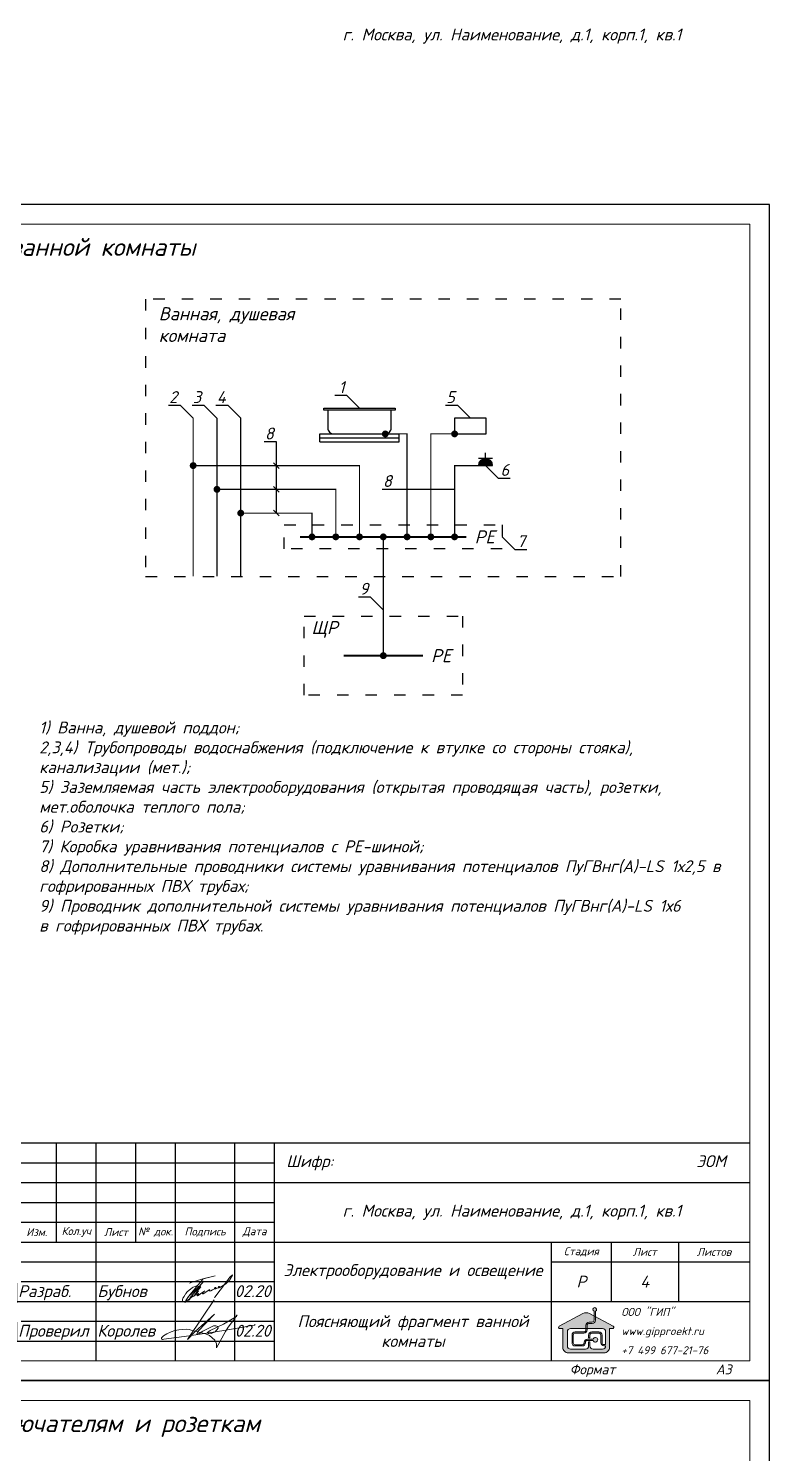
# Model space of a CAD drawing. Header units: millimetres. Extents: x 3082 to 230946, y 1570 to 312844.
# Drawn here: x 199153 to 208507, y 125974 to 143964 of the extents above; entities that cross this region are included whole.
import ezdxf
from ezdxf import colors
from ezdxf.entities.mleader import LeaderData, LeaderLine
from ezdxf.enums import TextEntityAlignment as Align
from ezdxf.math import Vec2, Vec3

# ---------------------------------------------------------------- set-up
doc = ezdxf.new("R2010")
doc.units = ezdxf.units.MM
doc.linetypes.add('Пунктир', pattern=[30, 12, -18])
doc.layers.add('A_K1', color=14, linetype='Continuous', lineweight=0)
doc.layers.add('Ramka', color=7, linetype='Continuous', lineweight=0)
for name, color, linetype in [('FORMAT', 7, 'Continuous'), ('FORMATKA', 7, 'Continuous'), ('TEXT', 250, 'Continuous')]:
    doc.layers.add(name, color=color, linetype=linetype)
doc.styles.add('ls_200', font='isocpeui.ttf', dxfattribs={"height": 200})

# ---------------------------------------------------------------- blocks, each defined once
blk = doc.blocks.new('_None')
blk = doc.blocks.new('giplogo01')
h = blk.add_hatch(color=5)
h.dxf.hatch_style = 1
h.paths.add_polyline_path([(210, 2227), (435, 2227, 0.4142136), (576, 2368), (576, 2667), (236, 2849, 0.2504322), (-236, 2849), (-1953, 1931, 0.7804491), (-1908, 1752), (-1692, 1752), (-1692, 400, 0.4142136), (-1292, 0), (0, 0), (1292, 0, 0.4142136), (1692, 400), (1692, 1752), (1908, 1752, 0.7804491), (1953, 1931), (665, 2619), (665, 2368, -0.4142136), (435, 2138), (210, 2138, 0.4142136), (69, 1997), (69, 1752), (1182, 1752, -0.4142136), (1412, 1522), (1412, 594), (1288, 594, -0.4142136), (1147, 735), (1147, 1287, 0.4142136), (917, 1517), (408, 1517, 0.4142136), (178, 1287), (178, 1091), (267, 1091), (267, 1287, -0.4142136), (408, 1428), (917, 1428, -0.4142136), (1058, 1287), (1058, 735, 0.4142136), (1288, 505), (1412, 505, -0.4142136), (1182, 275), (497, 275, -0.4142136), (267, 505), (267, 802), (178, 802), (178, 506, -0.4142136), (-52, 276), (-1133, 276, -0.4142136), (-1363, 506), (-1363, 1522, -0.4142136), (-1133, 1752), (-20, 1752), (-20, 1997, -0.4142136)])
h.paths.add_polyline_path([(69, 1661), (69, 1752), (-20, 1752), (-20, 1661, -0.4142136), (-161, 1520), (-796, 1520, 0.4142136), (-1026, 1290), (-1026, 729, 0.4142136), (-796, 499), (-285, 499, 0.4142136), (-55, 729), (-55, 761, -0.4142136), (86, 902), (497, 902, 7.5648083), (497, 991), (86, 991, 0.4142136), (-144, 761), (-144, 729, -0.4142136), (-285, 588), (-796, 588, -0.4142136), (-937, 729), (-937, 1290, -0.4142136), (-796, 1431), (-161, 1431, 0.4142136)], flags=17)
h.paths.add_polyline_path([(576, 3014), (576, 2667), (665, 2619), (665, 3014, 6.0054408)])
at = {"color": 5}
blk.add_lwpolyline([(665, 3014), (665, 2368, -0.4142136), (435, 2138), (210, 2138, 0.4142136), (69, 1997), (69, 1661, -0.4142136), (-161, 1431), (-796, 1431, 0.4142136), (-937, 1290), (-937, 729, 0.4142136), (-796, 588), (-285, 588, 0.4142136), (-144, 729), (-144, 761, -0.4142136), (86, 991), (497, 991, -7.5648083), (497, 902), (86, 902, 0.4142136), (-55, 761), (-55, 729, -0.4142136), (-285, 499), (-796, 499, -0.4142136), (-1026, 729), (-1026, 1290, -0.4142136), (-796, 1520), (-161, 1520, 0.4142136), (-20, 1661), (-20, 1997, -0.4142136), (210, 2227), (435, 2227), (210, 2227), (435, 2227, 0.4142136), (576, 2368), (576, 3014), (576, 3014), (576, 3014, -6.0054408)], format="xyb", close=True, dxfattribs=at)
for points in [[(-1956, 1929), (-236, 2849, -0.2504322), (236, 2849), (1953, 1931, -0.7804491), (1908, 1752), (1692, 1752), (1692, 400, -0.4142136), (1292, 0), (0, 0), (-1292, 0, -0.4142136), (-1692, 400), (-1692, 1752), (-1908, 1752, -0.7804491), (-1953, 1931), (-236, 2849, -0.2504322), (236, 2849), (1956, 1929)], [(1412, 594), (1288, 594, -0.4142136), (1147, 735), (1147, 1287, 0.4142136), (917, 1517), (408, 1517, 0.4142136), (178, 1287), (178, 1091), (267, 1091), (267, 1287, -0.4142136), (408, 1428), (917, 1428, -0.4142136), (1058, 1287), (1058, 735, 0.4142136), (1288, 505), (1412, 505, -0.4142136), (1182, 275), (497, 275, -0.4142136), (267, 505), (267, 802), (178, 802), (178, 506, -0.4142136), (-52, 276), (-1133, 276, -0.4142136), (-1363, 506), (-1363, 1522, -0.4142136), (-1133, 1752), (1182, 1752, -0.4142136), (1412, 1522), (1412, 594), (1377, 594)]]:
    blk.add_lwpolyline(points, format="xyb", dxfattribs=at)
blk = doc.blocks.new('*U369')
at = {"linetype": 'Continuous'}
for points in [[(-20961, 8500), (-19961, 8500)], [(-20711, 4500), (-20711, 8500)], [(-20461, 4500), (-20461, 8500)], [(-20211, 4500), (-20211, 8500)], [(-20711, 8000), (-19961, 8000)], [(-20711, 7000), (-19961, 7000)], [(-20711, 6000), (-19961, 6000)], [(-20961, 4500), (-19961, 4500)], [(-20561, 250), (-20561, 4500)], [(-20561, 4500), (-19979, 4500)], [(-20311, 250), (-20311, 4500)], [(-20561, 3250), (-19961, 3250)], [(-20561, 1500), (-19961, 1500)], [(-19961, 250), (-20561, 250)]]:
    blk.add_lwpolyline(points, dxfattribs=at)
for points in [[(-9500, 250), (-9500, 3000), (-250, 3000)], [(-9000, 1750), (-9000, 3000)], [(-8500, 250), (-8500, 3000)], [(-8000, 1750), (-8000, 3000)], [(-7500, 250), (-7500, 3000)], [(-6750, 250), (-6750, 3000)], [(-6250, 250), (-6250, 3000)], [(-9500, 2750), (-6250, 2750)], [(-9500, 2500), (-6250, 2500)], [(-6250, 2500), (-250, 2500)], [(-9500, 2250), (-6250, 2250)], [(-9500, 2000), (-6250, 2000)], [(-9500, 1750), (-6250, 1750)], [(-6250, 1750), (-250, 1750)], [(-2750, 250), (-2750, 1750)], [(-2000, 1750), (-2000, 1000)], [(-1150, 1750), (-1150, 1000)], [(-9500, 1500), (-6250, 1500)], [(-2750, 1500), (-250, 1500)], [(-9500, 1250), (-6250, 1250)], [(-9500, 1000), (-6250, 1000)], [(-6250, 1000), (-250, 1000)], [(-9500, 750), (-6250, 750)], [(-9500, 500), (-6250, 500)]]:
    blk.add_lwpolyline(points)
at = {"layer": 'Ramka', "color": 7}
for points in [[(-20961, 0), (0, 0), (0, 14850), (-20961, 14850)], [(-19961, 250), (-250, 250), (-250, 14600), (-19961, 14600)]]:
    blk.add_lwpolyline(points, close=True, dxfattribs=at)
at = {"layer": 'Ramka', "color": 5, "lineweight": 9, "flags": 128}
for points in [[(-7318, 1226), (-7313, 1234), (-7153, 1284), (-6999, 1321), (-7149, 1284), (-7318, 1082), (-7329, 1066), (-7345, 1044), (-7356, 1028), (-7367, 1012), (-7371, 1004), (-7372, 1001), (-7374, 1000), (-7377, 992), (-7382, 985), (-7367, 1012), (-7351, 1036), (-7329, 1066), (-7296, 1096), (-7279, 1113), (-7262, 1130), (-7246, 1145), (-7234, 1157), (-7220, 1170), (-7200, 1190), (-7173, 1217), (-7157, 1236), (-7149, 1246), (-7146, 1250), (-7143, 1255), (-7173, 1217), (-7201, 1180), (-7232, 1145), (-7241, 1132), (-7248, 1124), (-7263, 1106), (-7270, 1097), (-7285, 1080), (-7293, 1070), (-7299, 1062), (-7308, 1051), (-7309, 1047), (-7316, 1033), (-7319, 1028), (-7324, 1021), (-7328, 1015), (-7331, 1012), (-7333, 1011), (-7326, 1025), (-7322, 1032), (-7317, 1039), (-7312, 1047), (-7304, 1057), (-7271, 1096), (-7253, 1118), (-7231, 1138), (-7214, 1154), (-7200, 1168), (-7193, 1174), (-7185, 1181), (-7179, 1186), (-7202, 1156), (-7214, 1139), (-7230, 1117), (-7245, 1097), (-7252, 1088), (-7257, 1081), (-7261, 1076), (-7264, 1071), (-7267, 1067), (-7273, 1060), (-7237, 1102), (-7227, 1110), (-7220, 1120), (-7216, 1125), (-7206, 1134), (-7244, 1079), (-7223, 1116), (-7216, 1131), (-7208, 1148), (-7207, 1161), (-7206, 1168), (-7207, 1174), (-7209, 1184), (-7210, 1188), (-7216, 1193), (-7220, 1194), (-7226, 1195), (-7234, 1195), (-7251, 1190), (-7263, 1185), (-7276, 1178), (-7287, 1172), (-7311, 1155), (-7326, 1143), (-7349, 1121), (-7367, 1099), (-7378, 1083), (-7383, 1078), (-7391, 1064), (-7404, 1041), (-7409, 1025), (-7410, 1017), (-7410, 1010), (-7407, 1001), (-7402, 997), (-7390, 996), (-7378, 997), (-7353, 1012), (-7337, 1021), (-7299, 1049), (-7276, 1065), (-7259, 1076), (-7243, 1082), (-7218, 1097), (-7205, 1102), (-7216, 1086), (-7223, 1076), (-7225, 1073), (-7225, 1071), (-7219, 1070), (-7212, 1073), (-7154, 1115), (-7129, 1134), (-7147, 1115), (-7157, 1103), (-7159, 1099), (-7159, 1095), (-7154, 1094), (-7148, 1096), (-7063, 1150), (-7072, 1139), (-7073, 1134), (-7072, 1132), (-7071, 1132), (-7066, 1132), (-7051, 1135), (-7031, 1146), (-7013, 1156), (-6999, 1164), (-6991, 1169), (-6988, 1174), (-6987, 1175), (-6990, 1177), (-6996, 1176), (-7000, 1173), (-7002, 1169), (-7004, 1164), (-7005, 1161), (-7004, 1159), (-6998, 1157), (-6991, 1159), (-6981, 1163), (-6961, 1172), (-6955, 1174), (-6949, 1179), (-6947, 1181), (-6944, 1185), (-6944, 1188), (-6947, 1189), (-6950, 1189), (-6953, 1187), (-6956, 1184), (-6957, 1179), (-6957, 1177), (-6955, 1174), (-6952, 1174), (-6948, 1172), (-6942, 1175), (-6937, 1177), (-6865, 1222), (-6846, 1238), (-6825, 1258), (-6810, 1278), (-6802, 1290), (-6779, 1333), (-6780, 1335), (-6812, 1307), (-6868, 1230), (-7002, 1054), (-7008, 1044)], [(-7009, 1018), (-7157, 803), (-7348, 521), (-7251, 622), (-7007, 838), (-7216, 622), (-7231, 586), (-7199, 595), (-7155, 624), (-7018, 692), (-6988, 692), (-6963, 683), (-6961, 662), (-6998, 615), (-7048, 595), (-7086, 591), (-7095, 608), (-7061, 631), (-6894, 713), (-6727, 809), (-6720, 826), (-6725, 827), (-6729, 823), (-6749, 783), (-6835, 675), (-6869, 621), (-6979, 413), (-6980, 466), (-7002, 512), (-7070, 568), (-7119, 591), (-7203, 612), (-7274, 630), (-7325, 644), (-7363, 648), (-7456, 642), (-7507, 632), (-7554, 615), (-7608, 591), (-7651, 566), (-7675, 540), (-7677, 527), (-7664, 519), (-7646, 523), (-7327, 566), (-6914, 627), (-6617, 680), (-6549, 695), (-6503, 702), (-6491, 709)]]:
    blk.add_lwpolyline(points, dxfattribs=at)
at = {"layer": 'A_K1', "xscale": 0.1741164628948324, "yscale": 0.1741164628948324, "zscale": 0.1741164628948324}
blk.add_blockref('giplogo01', (-2314, 351), dxfattribs=at)
at = {"layer": 'A_K1', "color": 5, "insert": (-1870, 625), "char_height": 100, "width": 1620.21, "attachment_point": 4, "line_spacing_factor": 1.45, "style": 'ls_200'}
blk.add_mtext('\\pxql;ООО "ГИП"\\Pwww.gipproekt.ru\\P+7 499 677-21-76', dxfattribs=at)
at = {"layer": 'Ramka', "lineweight": 9, "style": 'ls_200'}
for s, p in [('Разраб.', (-9485, 1055)), ('Бубнов', (-8485, 1055)), ('02.20', (-6750, 1055)), ('Проверил', (-9485, 555)), ('Королев', (-8485, 555)), ('02.20', (-6750, 555))]:
    blk.add_text(s, height=150, dxfattribs=at).set_placement(p)
at = {"layer": 'TEXT', "color": 0, "linetype": 'Continuous', "lineweight": 0, "char_height": 100, "attachment_point": 5, "rotation": 90, "style": 'ls_200'}
for s, insert, width in [('\\pxqc;СОГЛАСОВАНО:', (-20836, 6500), 4000), ('\\pxqc;Взамен. инв. №', (-20436, 3875), 1250), ('\\pxqc;Подпись и дата', (-20436, 2375), 1750), ('\\pxqc;Инвент. № подлеж.', (-20436, 875), 1250)]:
    blk.add_mtext(s, dxfattribs=dict(at, insert=insert, width=width))
at = {"layer": 'TEXT', "color": 0, "linetype": 'Continuous', "lineweight": 0, "style": 'ls_200'}
for s, insert, char_height, width, attachment_point in [('\\pxi1,ql;Шифр:                                                ЭОМ', (-6250, 2750), 150, 6000, 4), ('\\pxqc;Изм.', (-9250, 1875), 100, 500, 5), ('\\pxqc;Кол.уч', (-8750, 1875), 100, 500, 5), ('\\pxqc;Лист', (-8250, 1875), 100, 500, 5), ('№ док.', (-7750, 1875), 100, 500, 5), ('\\pxqc;Подпись', (-7125, 1875), 100, 750, 5), ('\\pxqc;Дата', (-6500, 1875), 100, 500, 5), ('\\pxqc;Стадия', (-2375, 1625), 100, 750, 5), ('\\pxqc;Лист', (-1575, 1625), 100, 850, 5), ('\\pxqc;Листов', (-700, 1625), 100, 900, 5), ('\\pxqc;Электрооборудование и освещение', (-6250, 1375), 150, 3500, 4), ('\\pxqc;Формат                А3', (-250, 125), 124.67, 2500, 6)]:
    blk.add_mtext(s, dxfattribs=dict(at, insert=insert, char_height=char_height, width=width, attachment_point=attachment_point))
blk = doc.blocks.new('*U374')
at = {"layer": 'FORMATKA', "lineweight": 0, "insert": (0, 0), "char_height": 150, "width": 6000, "attachment_point": 5, "style": 'ls_200'}
blk.add_mtext('\\pxqc;{\\C0;г. Москва, ул. Наименование, д.1, корп.1, кв.1}', dxfattribs=at)
blk = doc.blocks.new('*U375')
at = {"color": 0, "linetype": 'ByBlock', "lineweight": -2, "transparency": 16777216}
for p in [(0, -14850), (0, -29700)]:
    blk.add_blockref('*U374', p, dxfattribs=at)

msp = doc.modelspace()

# ---------------------------------------------------------------- hatches: boundary and pattern name
at = {"ltscale": 12}
h = msp.add_hatch(color=256, dxfattribs=at)
h.dxf.hatch_style = 1
h.paths.add_polyline_path([(204831.9, 138446), (205011.9, 138446, 1)])

# ---------------------------------------------------------------- linework, layer by layer
at = {"linetype": 'Пунктир', "ltscale": 12}
for points in [[(200631.9, 137046), (206631.9, 137046), (206631.9, 140546), (200631.9, 140546), (200631.9, 137046)], [(202381.9, 137396), (202381.9, 137696), (205131.9, 137696), (205131.9, 137396), (202381.9, 137396)], [(202631.9, 136546), (204631.9, 136546), (204631.9, 135546), (202631.9, 135546), (202631.9, 136546)]]:
    msp.add_lwpolyline(points, dxfattribs=at)
at = {"ltscale": 12}
msp.add_lwpolyline([(203781.9, 139146), (202881.9, 139146), (202881.9, 139171), (203781.9, 139171)], close=True, dxfattribs=at)
msp.add_lwpolyline([(202931.9, 139146), (202931.9, 138921, 0.4142136), (203006.9, 138846), (203656.9, 138846, 0.4142136), (203731.9, 138921), (203731.9, 139146)], format="xyb", dxfattribs=at)
for points, const_width in [([(201231.9, 137046), (201231.9, 139046)], 15), ([(201531.9, 137046), (201531.9, 139046)], 15), ([(201831.9, 137046), (201831.9, 139046)], 15), ([(203656.9, 138846), (203931.9, 138846), (203931.9, 137546)], 15), ([(204531.9, 138846), (204231.9, 138846), (204231.9, 137546)], 15), ([(201231.9, 138446), (203331.9, 138446), (203331.9, 137546)], 15), ([(204831.9, 138446), (204531.9, 138446), (204531.9, 137546)], 15), ([(201531.9, 138146), (203031.9, 138146), (203031.9, 137546)], 15), ([(201831.9, 137846), (202731.9, 137846), (202731.9, 137546)], 15), ([(202581.9, 137546), (204681.9, 137546)], 25), ([(203631.9, 137546), (203631.9, 136046)], 15), ([(203131.9, 136046), (204131.9, 136046)], 25)]:
    msp.add_lwpolyline(points, dxfattribs=dict(at, const_width=const_width))
at = {"lineweight": 0, "const_width": 43.1}
for points in [[(203635.3, 138846, 1), (203678.4, 138846, 1)], [(204510.3, 138846, 1), (204553.4, 138846, 1)], [(201210.3, 138446, 1), (201253.4, 138446, 1)], [(201510.3, 138146, 1), (201553.4, 138146, 1)], [(201810.3, 137846, 1), (201853.4, 137846, 1)], [(202710.3, 137546, 1), (202753.4, 137546, 1)], [(203010.3, 137546, 1), (203053.4, 137546, 1)], [(203310.3, 137546, 1), (203353.4, 137546, 1)], [(203610.3, 137546, 1), (203653.4, 137546, 1)], [(203910.3, 137546, 1), (203953.4, 137546, 1)], [(204210.3, 137546, 1), (204253.4, 137546, 1)], [(204510.3, 137546, 1), (204553.4, 137546, 1)], [(203610.3, 136046, 1), (203653.4, 136046, 1)]]:
    msp.add_lwpolyline(points, format="xyb", close=True, dxfattribs=at)
at = {"ltscale": 12}
for points in [[(204531.9, 138846), (204931.9, 138846), (204931.9, 139046), (204531.9, 139046), (204531.9, 138846)], [(202831.9, 138846), (203831.9, 138846)], [(202831.9, 138746), (202831.9, 138846)], [(202831.9, 138796), (203831.9, 138796)], [(202831.9, 138746), (203831.9, 138746)], [(203831.9, 138746), (203831.9, 138846)], [(205011.9, 138536), (204831.9, 138536)], [(204921.9, 138446), (204921.9, 138606)], [(202317.2, 138410.6), (202246.5, 138481.3)], [(204831.9, 138446), (205011.9, 138446)], [(202317.2, 138110.6), (202246.5, 138181.3)], [(202317.2, 137810.6), (202246.5, 137881.3)]]:
    msp.add_lwpolyline(points, dxfattribs=at)
msp.add_arc((204921.9, 138446), 90, 0, 180, dxfattribs=at)
at = {"layer": 'FORMAT'}
for points in [[(187546.4, 126893.7), (208506.9, 126893.7), (208506.9, 141743.7), (187546.4, 141743.7)], [(187546.4, 112043.7), (208506.9, 112043.7), (208506.9, 126893.7), (187546.4, 126893.7)]]:
    msp.add_lwpolyline(points, close=True, dxfattribs=at)

# ---------------------------------------------------------------- block references
msp.add_blockref('*U375', (205256.9, 158718.7))
for p in [(208506.9, 126893.7), (208506.9, 112043.7)]:
    msp.add_blockref('*U369', p, dxfattribs=at)

# ---------------------------------------------------------------- texts
at = {"layer": 'Ramka', "lineweight": 0, "style": 'ls_200'}
for s, p in [('Поясняющий фрагмент ванной комнаты', (198401.6, 141206.4)), ('Схема подвода кабеля к выключателям и розеткам', (198401.6, 126356.4))]:
    msp.add_text(s, height=225, dxfattribs=at).set_placement(p, align=Align.MIDDLE_CENTER)
for s, insert, char_height, width, attachment_point in [('\\pxl1,ql;Ванная, душевая комната', (200631.9, 140446), 165, 2014.008, 1), ('\\pxqc;PE', (204756.9, 137546), 165, 311.488, 4), ('\\pxqc;ЩР', (202890.2, 136377.8), 165, 516.577, 5), ('\\pxqc;PE', (204206.9, 136046), 165, 311.488, 4), ('\\pxql;1) Ванна, душевой поддон; \\P2,3,4) Трубопроводы водоснабжения (подключение к втулке со стороны стояка), канализации (мет.); \\P5) Заземляемая часть электрооборудования (открытая проводящая часть), розетки, мет.оболочка теплого пола; \\P6) Розетки;\\P7) Коробка уравнивания потенциалов с PE-шиной; \\P8) Дополнительные проводники системы уравнивания потенциалов ПуГВнг(А)-LS 1х2,5 в гофрированных ПВХ трубах; \\P9) Проводник дополнительной системы уравнивания потенциалов ПуГВнг(А)-LS 1х6\\Pв гофрированных ПВХ трубах.', (203631.9, 132522.4), 150, 8687.266, 8)]:
    msp.add_mtext(s, dxfattribs=dict(at, insert=insert, char_height=char_height, width=width, attachment_point=attachment_point))
at = {"layer": 'TEXT', "color": 0, "linetype": 'Continuous', "lineweight": 0, "char_height": 150, "attachment_point": 4, "style": 'ls_200'}
for s, insert, width in [('\\pxqc;Р', (205756.9, 128143.7), 750), ('\\pxqc;4', (206506.9, 128143.7), 850), ('\\pxqc;Поясняющий фрагмент ванной комнаты', (202256.9, 127518.7), 3500)]:
    msp.add_mtext(s, dxfattribs=dict(at, insert=insert, width=width))

# ---------------------------------------------------------------- leaders
ml = msp.add_multileader_mtext('Standard')
ml.set_content('1', color=256, style='ls_200')
ml.set_leader_properties(color=256, linetype='ByLayer', lineweight=-1)
ml.set_arrow_properties(name='NONE')
ml.build(insert=Vec2(0, 0))
ml.multileader.update_dxf_attribs({"text_left_attachment_type": 6, "text_right_attachment_type": 6, "arrow_head_size": 6})
ctx = ml.context
ctx.base_point, ctx.char_height, ctx.arrow_head_size, ctx.landing_gap_size, ctx.plane_origin = Vec3(203049.1, 139331.1), 150, 6, 30, Vec3(205396.2, 136042.1)
ctx.left_attachment, ctx.right_attachment, ctx.text_align_type = 6, 6, 1
notes = []
notes.append((ctx, [(1, (1, 1, 0), (203171.6, 139331.1), (-1, 0), 8, [(1, [(203331.9, 139171)], 0, [])])]))
ctx.mtext.insert, ctx.mtext.alignment, ctx.mtext.flow_direction = Vec3(203106.3, 139511.1), 2, 5
ml = msp.add_multileader_mtext('Standard')
ml.set_content('2', color=256, style='ls_200')
ml.set_leader_properties(color=256, linetype='ByLayer', lineweight=-1)
ml.set_arrow_properties(name='NONE')
ml.build(insert=Vec2(0, 0))
ml.multileader.update_dxf_attribs({"text_left_attachment_type": 6, "text_right_attachment_type": 6, "arrow_head_size": 6})
ctx = ml.context
ctx.base_point, ctx.char_height, ctx.arrow_head_size, ctx.landing_gap_size, ctx.plane_origin = Vec3(200897.1, 139206.1), 150, 6, 30, Vec3(203296.2, 135917.1)
ctx.left_attachment, ctx.right_attachment, ctx.text_align_type = 6, 6, 1
notes.append((ctx, [(1, (1, 1, 0), (201071.6, 139206.1), (-1, 0), 8, [(1, [(201231.9, 139046)], 0, [])])]))
ctx.mtext.insert, ctx.mtext.alignment, ctx.mtext.flow_direction = Vec3(200980.3, 139386.1), 2, 5
ml = msp.add_multileader_mtext('Standard')
ml.set_content('3', color=256, style='ls_200')
ml.set_leader_properties(color=256, linetype='ByLayer', lineweight=-1)
ml.set_arrow_properties(name='NONE')
ml.build(insert=Vec2(0, 0))
ml.multileader.update_dxf_attribs({"text_left_attachment_type": 6, "text_right_attachment_type": 6, "arrow_head_size": 6})
ctx = ml.context
ctx.base_point, ctx.char_height, ctx.arrow_head_size, ctx.landing_gap_size, ctx.plane_origin = Vec3(201197.2, 139206.1), 150, 6, 30, Vec3(203596.2, 135917.1)
ctx.left_attachment, ctx.right_attachment, ctx.text_align_type = 6, 6, 1
notes.append((ctx, [(1, (1, 1, 0), (201371.6, 139206.1), (-1, 0), 8, [(1, [(201531.9, 139046)], 0, [])])]))
ctx.mtext.insert, ctx.mtext.alignment, ctx.mtext.flow_direction = Vec3(201280.4, 139386.1), 2, 5
ml = msp.add_multileader_mtext('Standard')
ml.set_content('4', color=256, style='ls_200')
ml.set_leader_properties(color=256, linetype='ByLayer', lineweight=-1)
ml.set_arrow_properties(name='NONE')
ml.build(insert=Vec2(0, 0))
ml.multileader.update_dxf_attribs({"text_left_attachment_type": 6, "text_right_attachment_type": 6, "arrow_head_size": 6})
ctx = ml.context
ctx.base_point, ctx.char_height, ctx.arrow_head_size, ctx.landing_gap_size, ctx.plane_origin = Vec3(201510.9, 139206.1), 150, 6, 30, Vec3(203896.2, 135917.1)
ctx.left_attachment, ctx.right_attachment, ctx.text_align_type = 6, 6, 1
notes.append((ctx, [(1, (1, 1, 0), (201671.6, 139206.1), (-1, 0), 8, [(1, [(201831.9, 139046)], 0, [])])]))
ctx.mtext.insert, ctx.mtext.alignment, ctx.mtext.flow_direction = Vec3(201587.2, 139386.1), 2, 5
ml = msp.add_multileader_mtext('Standard')
ml.set_content('5', color=256, style='ls_200')
ml.set_leader_properties(color=256, linetype='ByLayer', lineweight=-1)
ml.set_arrow_properties(name='NONE')
ml.build(insert=Vec2(0, 0))
ml.multileader.update_dxf_attribs({"text_left_attachment_type": 6, "text_right_attachment_type": 6, "arrow_head_size": 6})
ctx = ml.context
ctx.base_point, ctx.char_height, ctx.arrow_head_size, ctx.landing_gap_size, ctx.plane_origin = Vec3(204398.1, 139206.1), 150, 6, 30, Vec3(206796.2, 135917.1)
ctx.left_attachment, ctx.right_attachment, ctx.text_align_type = 6, 6, 1
notes.append((ctx, [(1, (1, 1, 0), (204571.6, 139206.1), (-1, 0), 8, [(1, [(204731.9, 139046)], 0, [])])]))
ctx.mtext.insert, ctx.mtext.alignment, ctx.mtext.flow_direction = Vec3(204480.8, 139386.1), 2, 5
ml = msp.add_multileader_mtext('Standard')
ml.set_content('8', color=256, style='ls_200')
ml.set_leader_properties(color=256, linetype='ByLayer', lineweight=-1)
ml.set_arrow_properties(name='NONE')
ml.build(insert=Vec2(0, 0))
ml.multileader.update_dxf_attribs({"text_left_attachment_type": 6, "text_right_attachment_type": 6, "arrow_head_size": 6})
ctx = ml.context
ctx.base_point, ctx.char_height, ctx.arrow_head_size, ctx.landing_gap_size, ctx.plane_origin = Vec3(202114.1, 138746), 150, 6, 30, Vec3(204506.5, 135317.1)
ctx.left_attachment, ctx.right_attachment, ctx.text_align_type = 6, 6, 1
notes.append((ctx, [(1, (1, 1, 0), (202281.9, 138746), (-1, 0), 8, [(1, [(202281.9, 137846)], 0, [])])]))
ctx.mtext.insert, ctx.mtext.alignment, ctx.mtext.flow_direction = Vec3(202194, 138926), 2, 5
ml = msp.add_multileader_mtext('Standard')
ml.set_content('6', color=256, style='ls_200')
ml.set_leader_properties(color=256, linetype='ByLayer', lineweight=-1)
ml.set_arrow_properties(name='NONE')
ml.build(insert=Vec2(0, 0))
ml.multileader.update_dxf_attribs({"text_left_attachment_type": 6, "text_right_attachment_type": 6, "arrow_head_size": 6})
ctx = ml.context
ctx.base_point, ctx.char_height, ctx.arrow_head_size, ctx.landing_gap_size, ctx.plane_origin = Vec3(205090.2, 138285.8), 150, 6, 30, Vec3(202857.5, 141574.8)
ctx.left_attachment, ctx.right_attachment, ctx.text_align_type = 6, 6, 1
notes.append((ctx, [(1, (1, 1, 0), (205082.2, 138285.8), (1, 0), 8, [(1, [(204921.9, 138446)], 0, [])])]))
ctx.mtext.insert, ctx.mtext.alignment, ctx.mtext.flow_direction = Vec3(205165.5, 138465.8), 2, 5
ml = msp.add_multileader_mtext('Standard')
ml.set_content('8', color=256, style='ls_200')
ml.set_leader_properties(color=256, linetype='ByLayer', lineweight=-1)
ml.set_arrow_properties(name='NONE')
ml.build(insert=Vec2(0, 0))
ml.multileader.update_dxf_attribs({"text_left_attachment_type": 6, "text_right_attachment_type": 6, "arrow_head_size": 6})
ctx = ml.context
ctx.base_point, ctx.char_height, ctx.arrow_head_size, ctx.landing_gap_size, ctx.plane_origin = Vec3(203603.8, 138146), 150, 6, 30, Vec3(205996.2, 134856.9)
ctx.left_attachment, ctx.right_attachment, ctx.text_align_type = 6, 6, 1
notes.append((ctx, [(1, (1, 1, 0), (203771.6, 138146), (-1, 0), 8, [(1, [(204531.9, 138146)], 0, [])])]))
ctx.mtext.insert, ctx.mtext.alignment, ctx.mtext.flow_direction = Vec3(203683.7, 138326), 2, 5
ml = msp.add_multileader_mtext('Standard')
ml.set_content('7', color=256, style='ls_200')
ml.set_leader_properties(color=256, linetype='ByLayer', lineweight=-1)
ml.set_arrow_properties(name='NONE')
ml.build(insert=Vec2(0, 0))
ml.multileader.update_dxf_attribs({"text_left_attachment_type": 6, "text_right_attachment_type": 6, "arrow_head_size": 6})
ctx = ml.context
ctx.base_point, ctx.char_height, ctx.arrow_head_size, ctx.landing_gap_size, ctx.plane_origin = Vec3(205300.2, 137385.8), 150, 6, 30, Vec3(203067.5, 140674.8)
ctx.left_attachment, ctx.right_attachment, ctx.text_align_type = 6, 6, 1
notes.append((ctx, [(1, (1, 1, 0), (205292.2, 137385.8), (1, 0), 8, [(1, [(205131.9, 137546)], 0, [])])]))
ctx.mtext.insert, ctx.mtext.alignment, ctx.mtext.flow_direction = Vec3(205371.5, 137565.8), 2, 5
ml = msp.add_multileader_mtext('Standard')
ml.set_content('9', color=256, style='ls_200')
ml.set_leader_properties(color=256, linetype='ByLayer', lineweight=-1)
ml.set_arrow_properties(name='NONE')
ml.build(insert=Vec2(0, 0))
ml.multileader.update_dxf_attribs({"text_left_attachment_type": 6, "text_right_attachment_type": 6, "arrow_head_size": 6})
ctx = ml.context
ctx.base_point, ctx.char_height, ctx.arrow_head_size, ctx.landing_gap_size, ctx.plane_origin = Vec3(203312.9, 136786.1), 150, 6, 30, Vec3(205696.2, 133497.1)
ctx.left_attachment, ctx.right_attachment, ctx.text_align_type = 6, 6, 1
notes.append((ctx, [(1, (1, 1, 0), (203471.6, 136786.1), (-1, 0), 8, [(1, [(203631.9, 136626)], 0, [])])]))
ctx.mtext.insert, ctx.mtext.alignment, ctx.mtext.flow_direction = Vec3(203388.2, 136966.1), 2, 5
for ctx, leaders in notes:
    for number, flags, end, landing, length, lines in leaders:
        leader = LeaderData()
        leader.index, (leader.has_last_leader_line, leader.has_dogleg_vector, leader.attachment_direction) = number, flags
        leader.last_leader_point, leader.dogleg_vector, leader.dogleg_length = Vec3(end), Vec3(landing), length
        for number, points, colour, breaks in lines:
            line = LeaderLine()
            line.index, line.vertices, line.color, line.breaks = number, Vec3.list(points), colors.encode_raw_color(colour), breaks
            leader.lines.append(line)
        ctx.leaders.append(leader)

doc.saveas('drawing.dxf')
